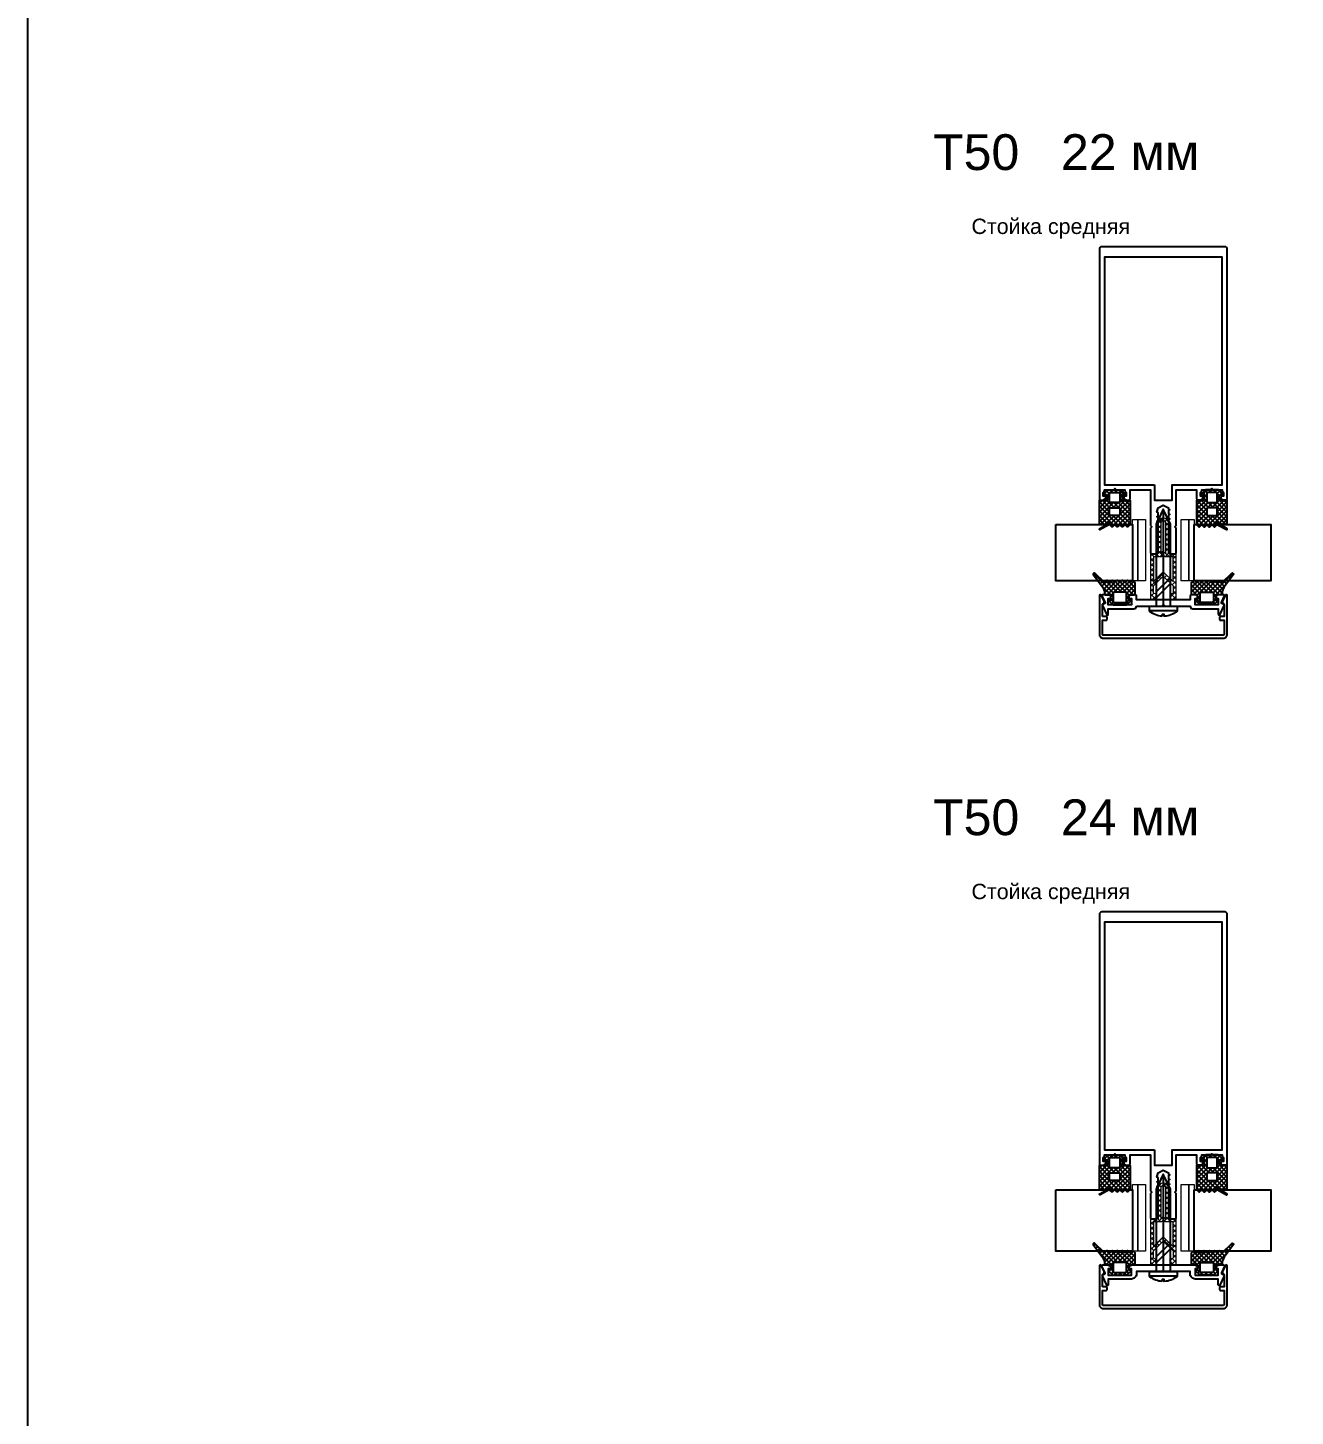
# Model space of a CAD drawing. Header units: millimetres. Extents: x 1744 to 18744, y -2272 to 2782.
# Drawn here: x 12119 to 12614, y 172 to 715 of the extents above; entities that cross this region are included whole.
import ezdxf

# ---------------------------------------------------------------- set-up
doc = ezdxf.new("R2010")
doc.units = ezdxf.units.MM
doc.layers.add('Steklopaket', color=5, linetype='Continuous')
doc.layers.add('подписи', color=7, linetype='Continuous')
for name, color, linetype, lineweight in [('Подкладки', 1, 'Continuous', 20), ('Уплотнители', 1, 'Continuous', 20), ('Штриховка', 1, 'Continuous', 5)]:
    doc.layers.add(name, color=color, linetype=linetype, lineweight=lineweight)
doc.styles.get("Standard").update_dxf_attribs({"font": 'arial.ttf'})

# ---------------------------------------------------------------- blocks, each defined once
blk = doc.blocks.new('КП45548')
at = {"color": 146, "true_color": 0x105689}
blk.add_lwpolyline([(-25, 21.5, 0.414214), (-24.5, 21), (-23.57, 21, 0.116434), (-23.44, 21.03), (-22.67, 21.42, 0.284079), (-22.5, 21.69), (-22.5, 22.2, 0.414214), (-22.8, 22.5), (-23.5, 22.5), (-23.5, 24), (-23.09, 24.41, 0.198912), (-23, 24.62), (-23, 25), (-19.44, 25, 0.284079), (-19.17, 25.17), (-19, 25.5), (-18.83, 25.17, 0.284079), (-18.56, 25), (-15, 25), (-15, 24.62, 0.198912), (-14.91, 24.41), (-14.5, 24), (-14.5, 22.5), (-15.2, 22.5, 0.414214), (-15.5, 22.2), (-15.5, 21.69, 0.284079), (-15.33, 21.42), (-14.56, 21.03, 0.116434), (-14.43, 21), (-13.5, 21, 0.414214), (-13, 21.5), (-13, 25), (-5, 25), (-5, 11.12, 0.198912), (-4.91, 10.91), (-4.5, 10.5), (-4.91, 10.09, 0.198912), (-5, 9.88), (-5, 0.5, 0.414214), (-4.5, 0), (-3.12, 0, 0.198912), (-2.91, 0.09), (-2.09, 0.91, 0.198912), (-2, 1.12), (-2, 1.46, 0.284079), (-2.17, 1.73), (-2.5, 1.9), (-2.17, 2.07, 0.284079), (-2, 2.34), (-2, 3.26, 0.284079), (-2.17, 3.53), (-2.5, 3.7), (-2.17, 3.87, 0.284079), (-2, 4.14), (-2, 5.06, 0.284079), (-2.17, 5.33), (-2.5, 5.5), (-2.17, 5.67, 0.284079), (-2, 5.94), (-2, 6.86, 0.284079), (-2.17, 7.13), (-2.5, 7.3), (-2.17, 7.47, 0.284079), (-2, 7.74), (-2, 8.66, 0.284079), (-2.17, 8.93), (-2.5, 9.1), (-2.17, 9.27, 0.284079), (-2, 9.54), (-2, 10.46, 0.284079), (-2.17, 10.73), (-2.5, 10.9), (-2.17, 11.07, 0.284079), (-2, 11.34), (-2, 12.26, 0.284079), (-2.17, 12.53), (-2.5, 12.7), (-2.17, 12.87, 0.284079), (-2, 13.14), (-2, 14.06, 0.284079), (-2.17, 14.33), (-2.5, 14.5), (-2.17, 14.67, 0.284079), (-2, 14.94), (-2, 15.86, 0.284079), (-2.17, 16.13), (-2.5, 16.3), (-2, 18), (0, 19), (2, 18), (2, 17.64, 0.284079), (2.17, 17.37), (2.5, 17.2), (2.17, 17.03, 0.284079), (2, 16.76), (2, 15.84, 0.284079), (2.17, 15.57), (2.5, 15.4), (2.17, 15.23, 0.284079), (2, 14.96), (2, 14.04, 0.284079), (2.17, 13.77), (2.5, 13.6), (2.17, 13.43, 0.284079), (2, 13.16), (2, 12.24, 0.284079), (2.17, 11.97), (2.5, 11.8), (2.17, 11.63, 0.284079), (2, 11.36), (2, 10.44, 0.284079), (2.17, 10.17), (2.5, 10), (2.17, 9.83, 0.284079), (2, 9.56), (2, 8.64, 0.284079), (2.17, 8.37), (2.5, 8.2), (2.17, 8.03, 0.284079), (2, 7.76), (2, 6.84, 0.284079), (2.17, 6.57), (2.5, 6.4), (2.17, 6.23, 0.284079), (2, 5.96), (2, 5.04, 0.284079), (2.17, 4.77), (2.5, 4.6), (2.17, 4.43, 0.284079), (2, 4.16), (2, 3.24, 0.284079), (2.17, 2.97), (2.5, 2.8), (2.17, 2.63, 0.284079), (2, 2.36), (2, 1.12, 0.198912), (2.09, 0.91), (2.91, 0.09, 0.198912), (3.12, 0), (4.5, 0, 0.414214), (5, 0.5), (5, 9.88, 0.198912), (4.91, 10.09), (4.5, 10.5), (4.91, 10.91, 0.198912), (5, 11.12), (5, 25), (13, 25), (13, 21.5, 0.414214), (13.5, 21), (14.43, 21, 0.116434), (14.56, 21.03), (15.33, 21.42, 0.284079), (15.5, 21.69), (15.5, 22.2, 0.414214), (15.2, 22.5), (14.5, 22.5), (14.5, 24), (14.91, 24.41, 0.198912), (15, 24.62), (15, 25), (18.56, 25, 0.284079), (18.83, 25.17), (19, 25.5), (19.17, 25.17, 0.284079), (19.44, 25), (23, 25), (23, 24.62, 0.198912), (23.09, 24.41), (23.5, 24), (23.5, 22.5), (22.8, 22.5, 0.414214), (22.5, 22.2), (22.5, 21.69, 0.284079), (22.67, 21.42), (23.44, 21.03, 0.116434), (23.57, 21), (24.5, 21, 0.414214), (25, 21.5), (25, 119, 0.414214), (24, 120), (-24, 120, 0.414214), (-25, 119)], format="xyb", close=True, dxfattribs=at)
blk.add_lwpolyline([(-3.5, 27), (-3.5, 21), (3.5, 21), (3.5, 27), (23, 27), (23, 116), (-23, 116), (-23, 27)], close=True, dxfattribs=at)
blk = doc.blocks.new('ТПУ-6002')
at = {"true_color": 0xafd9aa}
h = blk.add_hatch(dxfattribs=at)
h.set_pattern_fill('ANSI37', color=9, scale=10, angle=180, style=0)
h.set_pattern_definition([(225, (359.6389, 110.4286), (0.8838835, -0.8838835), []), (315, (359.6389, 110.4286), (0.8838835, 0.8838835), [])])
edge = h.paths.add_edge_path(flags=16)
edge.add_line((1.75, -1), (-1.75, -1))
edge.add_arc((-1.75, -1.25), 0.25, 90, 180)
edge.add_line((-2, -1.25), (-2, -4.75))
edge.add_arc((-1.75, -4.75), 0.25, 180, 270)
edge.add_line((-1.75, -5), (1.75, -5))
edge.add_arc((1.75, -4.75), 0.25, 270, 360)
edge.add_line((2, -4.75), (2, -1.25))
edge.add_arc((1.75, -1.25), 0.25, 0, 90)
edge = h.paths.add_edge_path()
edge.add_line((2.37, -12.66), (4.04, -13.57))
edge.add_arc((4.16, -13.35), 0.25, 241.5196, 270)
edge.add_line((4.16, -13.6), (5.75, -13.6))
edge.add_arc((5.75, -13.35), 0.25, 270, 360)
edge.add_line((6, -13.35), (6, -4.25))
edge.add_arc((5.75, -4.25), 0.25, 0, 90)
edge.add_line((5.75, -4), (3.25, -4))
edge.add_arc((3.25, -3.75), 0.25, 180, 270, ccw=False)
edge.add_line((3, -3.75), (3, -2.25))
edge.add_arc((3.25, -2.25), 0.25, 90, 180, ccw=False)
edge.add_line((3.25, -2), (3.9, -2))
edge.add_arc((3.9, -1.75), 0.25, 270, 405.0646)
edge.add_line((4.08, -1.57), (2.57, -0.07))
edge.add_arc((2.4, -0.25), 0.25, 45.0646, 90)
edge.add_line((2.4, 0), (-2.4, 0))
edge.add_arc((-2.4, -0.25), 0.25, 90, 134.9354)
edge.add_line((-2.57, -0.07), (-4.08, -1.57))
edge.add_arc((-3.9, -1.75), 0.25, 134.9354, 270)
edge.add_line((-3.9, -2), (-3.25, -2))
edge.add_arc((-3.25, -2.25), 0.25, 0, 90, ccw=False)
edge.add_line((-3, -2.25), (-3, -3.75))
edge.add_arc((-3.25, -3.75), 0.25, -90, 0, ccw=False)
edge.add_line((-3.25, -4), (-5.75, -4))
edge.add_arc((-5.75, -4.25), 0.25, 90, 180)
edge.add_line((-6, -4.25), (-6, -13.5))
edge.add_arc((-5.75, -13.5), 0.25, 180, 225)
edge.add_line((-5.93, -13.67), (-5.18, -14.42))
edge.add_arc((-5, -14.25), 0.25, 225, 315)
edge.add_line((-4.82, -14.42), (-4.18, -13.78))
edge.add_arc((-4, -13.95), 0.25, 45, 135, ccw=False)
edge.add_line((-3.82, -13.78), (-3.18, -14.42))
edge.add_arc((-3, -14.25), 0.25, 225, 315)
edge.add_line((-2.82, -14.42), (-2.18, -13.78))
edge.add_arc((-2, -13.95), 0.25, 45, 135, ccw=False)
edge.add_line((-1.82, -13.78), (-1.18, -14.42))
edge.add_arc((-1, -14.25), 0.25, 225, 315)
edge.add_line((-0.82, -14.42), (-0.18, -13.78))
edge.add_arc((0, -13.95), 0.25, 45, 135, ccw=False)
edge.add_line((0.18, -13.78), (0.82, -14.42))
edge.add_arc((1, -14.25), 0.25, 225, 315)
edge.add_line((1.18, -14.42), (1.87, -13.73))
edge.add_arc((2.04, -13.91), 0.25, 61.5196, 135, ccw=False)
edge.add_line((2.16, -13.69), (5.63, -15.57))
edge.add_arc((5.75, -15.35), 0.25, 241.5196, 421.5196)
edge.add_line((5.87, -15.13), (2.13, -13.1))
edge.add_arc((2.25, -12.88), 0.25, 61.5196, 241.5196, ccw=False)
edge = h.paths.add_edge_path(flags=16)
edge.add_line((1.75, -7), (-1.75, -7))
edge.add_arc((-1.75, -7.25), 0.25, 90, 180)
edge.add_line((-2, -7.25), (-2, -9.75))
edge.add_arc((-1.75, -9.75), 0.25, 180, 270)
edge.add_line((-1.75, -10), (1.75, -10))
edge.add_arc((1.75, -9.75), 0.25, 270, 360)
edge.add_line((2, -9.75), (2, -7.25))
edge.add_arc((1.75, -7.25), 0.25, 0, 90)
at = {"color": 9, "true_color": 0xafd9aa}
for points in [[(2.37, -12.66), (4.04, -13.57, 0.124913), (4.16, -13.6), (5.75, -13.6, 0.414214), (6, -13.35), (6, -4.25, 0.414214), (5.75, -4), (3.25, -4, -0.414214), (3, -3.75), (3, -2.25, -0.414214), (3.25, -2), (3.9, -2, 0.668587), (4.08, -1.57), (2.57, -0.07, 0.198619), (2.4, 0), (-2.4, 0, 0.198619), (-2.57, -0.07), (-4.08, -1.57, 0.668587), (-3.9, -2), (-3.25, -2, -0.414214), (-3, -2.25), (-3, -3.75, -0.414214), (-3.25, -4), (-5.75, -4, 0.414214), (-6, -4.25), (-6, -13.5, 0.198912), (-5.93, -13.67), (-5.18, -14.42, 0.414214), (-4.82, -14.42), (-4.18, -13.78, -0.414214), (-3.82, -13.78), (-3.18, -14.42, 0.414214), (-2.82, -14.42), (-2.18, -13.78, -0.414214), (-1.82, -13.78), (-1.18, -14.42, 0.414214), (-0.82, -14.42), (-0.18, -13.78, -0.414214), (0.18, -13.78), (0.82, -14.42, 0.414214), (1.18, -14.42), (1.87, -13.73, -0.332076), (2.16, -13.69), (5.63, -15.57, 1), (5.87, -15.13), (2.13, -13.1, -1)], [(1.75, -1), (-1.75, -1, 0.414214), (-2, -1.25), (-2, -4.75, 0.414214), (-1.75, -5), (1.75, -5, 0.414214), (2, -4.75), (2, -1.25, 0.414214)], [(1.75, -7), (-1.75, -7, 0.414214), (-2, -7.25), (-2, -9.75, 0.414214), (-1.75, -10), (1.75, -10, 0.414214), (2, -9.75), (2, -7.25, 0.414214)]]:
    blk.add_lwpolyline(points, format="xyb", close=True, dxfattribs=at)
blk = doc.blocks.new('КПС 917')
blk.add_lwpolyline([(10.5, 1.08), (0.62, 1.08, 0.198912), (0.41, 0.99), (0, 0.58), (-0.41, 0.99, 0.198912), (-0.62, 1.08), (-10.5, 1.08, 0.414214), (-11.5, 2.08), (-21.5, 2.08), (-21.5, 4.28, 0.414214), (-21.8, 4.58), (-21.83, 4.58, 0.291473), (-22.1, 4.41), (-23.77, 0.83, 0.414214), (-23.63, 0.43), (-22.87, 0.08, -0.414214), (-22.73, -0.32), (-23.97, -2.99, 0.548619), (-23.7, -3.42), (-21.57, -3.42, 0.116434), (-21.44, -3.39), (-20.67, -3, 0.284079), (-20.5, -2.73), (-20.5, -2.22, 0.414214), (-20.8, -1.92), (-21.5, -1.92), (-21.5, 0.58), (-12.5, 0.58), (-12.5, -1.92), (-13.2, -1.92, 0.414214), (-13.5, -2.22), (-13.5, -2.73, 0.284079), (-13.33, -3), (-12.56, -3.39, 0.116434), (-12.43, -3.42), (-11, -3.42, 0.414214), (-10.5, -2.92), (-10.5, -1.42), (10.5, -1.42), (10.5, -2.92, 0.414214), (11, -3.42), (12.43, -3.42, 0.116434), (12.56, -3.39), (13.33, -3, 0.284079), (13.5, -2.73), (13.5, -2.22, 0.414214), (13.2, -1.92), (12.5, -1.92), (12.5, 0.58), (21.5, 0.58), (21.5, -1.92), (20.8, -1.92, 0.414214), (20.5, -2.22), (20.5, -2.73, 0.284079), (20.67, -3), (21.44, -3.39, 0.116434), (21.57, -3.42), (23.7, -3.42, 0.548619), (23.97, -2.99), (22.73, -0.32, -0.414214), (22.87, 0.08), (23.63, 0.43, 0.414214), (23.77, 0.83), (22.1, 4.41, 0.291473), (21.83, 4.58), (21.8, 4.58, 0.414214), (21.5, 4.28), (21.5, 2.08), (11.5, 2.08, 0.414214)], format="xyb", close=True)
blk = doc.blocks.new('ТПУ-007ММ')
at = {"true_color": 0xafd9aa}
h = blk.add_hatch(dxfattribs=at)
h.set_pattern_fill('ANSI37', color=9, scale=10, angle=180, style=0)
h.set_pattern_definition([(225, (-3851.0623, 2334.4012), (0.88388348, -0.88388348), []), (315, (-3851.0623, 2334.4012), (0.88388348, 0.88388348), [])])
edge = h.paths.add_edge_path(flags=16)
edge.add_line((2.1, -1), (-2.1, -1))
edge.add_arc((-2.1, -1.5), 0.5, 90, 180)
edge.add_line((-2.6, -1.5), (-2.6, -4.5))
edge.add_arc((-2.1, -4.5), 0.5, 180, 270)
edge.add_line((-2.1, -5), (2.1, -5))
edge.add_arc((2.1, -4.5), 0.5, 270, 360)
edge.add_line((2.6, -4.5), (2.6, -1.5))
edge.add_arc((2.1, -1.5), 0.5, 0, 90)
edge = h.paths.add_edge_path()
edge.add_arc((-3.85, -2.25), 0.25, 0, 90, ccw=False)
edge.add_line((-3.6, -2.25), (-3.6, -3.75))
edge.add_arc((-3.85, -3.75), 0.25, -90, 0, ccw=False)
edge.add_line((-3.85, -4), (-5.75, -4))
edge.add_arc((-5.75, -4.25), 0.25, 90, 180)
edge.add_line((-6, -4.25), (-6, -8.62))
edge.add_arc((-5.8, -8.62), 0.2, 180, 225)
edge.add_line((-5.94, -8.76), (-5.18, -9.53))
edge.add_arc((-5, -9.35), 0.25, 225, 315)
edge.add_line((-4.82, -9.53), (-4.18, -8.88))
edge.add_arc((-4, -9.06), 0.25, 45, 135, ccw=False)
edge.add_line((-3.82, -8.88), (-3.18, -9.53))
edge.add_arc((-3, -9.35), 0.25, 225, 315)
edge.add_line((-2.82, -9.53), (-2.18, -8.88))
edge.add_arc((-2, -9.06), 0.25, 45, 135, ccw=False)
edge.add_line((-1.82, -8.88), (-1.18, -9.53))
edge.add_arc((-1, -9.35), 0.25, 225, 315)
edge.add_line((-0.82, -9.53), (-0.18, -8.88))
edge.add_arc((0, -9.06), 0.25, 45, 135, ccw=False)
edge.add_line((0.18, -8.88), (0.82, -9.53))
edge.add_arc((1, -9.35), 0.25, 225, 315)
edge.add_line((1.18, -9.53), (1.82, -8.88))
edge.add_arc((2, -9.06), 0.25, 45, 135, ccw=False)
edge.add_line((2.18, -8.88), (2.82, -9.53))
edge.add_arc((3, -9.35), 0.25, 225, 315)
edge.add_line((3.18, -9.53), (3.82, -8.88))
edge.add_arc((4, -9.06), 0.25, 45, 135, ccw=False)
edge.add_line((4.18, -8.88), (4.82, -9.53))
edge.add_arc((5, -9.35), 0.25, 225, 315)
edge.add_line((5.18, -9.53), (5.82, -8.88))
edge.add_arc((6, -9.06), 0.25, 45, 135, ccw=False)
edge.add_line((6.18, -8.88), (9.82, -12.42))
edge.add_arc((10, -12.25), 0.25, 225, 315)
edge.add_line((10.18, -12.42), (10.39, -12.21))
edge.add_arc((10.21, -12.04), 0.25, 315, 380.2249)
edge.add_line((10.44, -11.95), (6.8, -7.06))
edge.add_arc((10, -4.67), 4, 180, 216.7605, ccw=False)
edge.add_line((6, -4.67), (6, -4.3))
edge.add_arc((5.7, -4.3), 0.3, 360, 450)
edge.add_line((5.7, -4), (3.85, -4))
edge.add_arc((3.85, -3.75), 0.25, 180, 270, ccw=False)
edge.add_line((3.6, -3.75), (3.6, -2.25))
edge.add_arc((3.85, -2.25), 0.25, 90, 180, ccw=False)
edge.add_line((3.85, -2), (4.1, -2))
edge.add_arc((4.1, -1.75), 0.25, 270, 405.0646)
edge.add_line((4.28, -1.57), (2.57, -0.07))
edge.add_arc((2.4, -0.25), 0.25, 45.0646, 90)
edge.add_line((2.4, 0), (-2.4, 0))
edge.add_arc((-2.4, -0.25), 0.25, 90, 134.9354)
edge.add_line((-2.57, -0.07), (-4.28, -1.57))
edge.add_arc((-4.1, -1.75), 0.25, 134.9354, 270)
edge.add_line((-4.1, -2), (-3.85, -2))
at = {"color": 9, "true_color": 0xafd9aa}
for points in [[(-3.85, -2, -0.414214), (-3.6, -2.25), (-3.6, -3.75, -0.414214), (-3.85, -4), (-5.75, -4, 0.414214), (-6, -4.25), (-6, -8.62, 0.198912), (-5.94, -8.76), (-5.18, -9.53, 0.414214), (-4.82, -9.53), (-4.18, -8.88, -0.414214), (-3.82, -8.88), (-3.18, -9.53, 0.414214), (-2.82, -9.53), (-2.18, -8.88, -0.414214), (-1.82, -8.88), (-1.18, -9.53, 0.414214), (-0.82, -9.53), (-0.18, -8.88, -0.414214), (0.18, -8.88), (0.82, -9.53, 0.414214), (1.18, -9.53), (1.82, -8.88, -0.414214), (2.18, -8.88), (2.82, -9.53, 0.414214), (3.18, -9.53), (3.82, -8.88, -0.414214), (4.18, -8.88), (4.82, -9.53, 0.414214), (5.18, -9.53), (5.82, -8.88, -0.414214), (6.18, -8.88), (9.82, -12.42, 0.414214), (10.18, -12.42), (10.39, -12.21, 0.292538), (10.44, -11.95), (6.8, -7.06, -0.161788), (6, -4.67), (6, -4.3, 0.414214), (5.7, -4), (3.85, -4, -0.414214), (3.6, -3.75), (3.6, -2.25, -0.414214), (3.85, -2), (4.1, -2, 0.668587), (4.28, -1.57), (2.57, -0.07, 0.198619), (2.4, 0), (-2.4, 0, 0.198619), (-2.57, -0.07), (-4.28, -1.57, 0.668587), (-4.1, -2)], [(2.1, -1), (-2.1, -1, 0.414214), (-2.6, -1.5), (-2.6, -4.5, 0.414214), (-2.1, -5), (2.1, -5, 0.414214), (2.6, -4.5), (2.6, -1.5, 0.414214)]]:
    blk.add_lwpolyline(points, format="xyb", close=True, dxfattribs=at)
blk = doc.blocks.new('КП45310')
at = {"color": 0}
blk.add_lwpolyline([(23.8, -4.26), (23.8, -8.78, -0.279739), (23.48, -9.31, 0.401559), (23.17, -10.23), (24.24, -12.52, 0.802585), (25, -12.36), (25, 2.74, 0.414214), (23.5, 4.24), (-23.5, 4.24, 0.414214), (-25, 2.74), (-25, -12.36, 0.802585), (-24.24, -12.52), (-23.17, -10.23, 0.401559), (-23.48, -9.31, -0.279739), (-23.8, -8.78), (-23.8, -4.26), (-22.3, -4.26, 0.414214), (-22, -3.96), (-22, -3.06, 0.414214), (-22.3, -2.76), (-23.8, -2.76), (-23.8, 2.74, -0.414214), (-23.5, 3.04), (23.5, 3.04, -0.414214), (23.8, 2.74), (23.8, -2.76), (22.3, -2.76, 0.414214), (22, -3.06), (22, -3.96, 0.414214), (22.3, -4.26)], format="xyb", close=True, dxfattribs=at)
blk = doc.blocks.new('ВС 5.5х38 А2 DIN7981')
for p, q in [((0, 38), (0, 0)), ((-5.4, -1.69), (5.4, -1.69))]:
    blk.add_line(p, q)
for points in [[(2.75, 0), (2.75, 32.1), (0, 38), (-2.75, 32.1), (-2.75, 0)], [(-2.75, 3.33), (2.75, 8.83), (2.75, 11.12), (-2.75, 5.62)]]:
    blk.add_lwpolyline(points, close=True)
blk.add_lwpolyline([(-0.39, -3.94, -0.161849), (-5.22, -2.08, -0.223888), (-5.4, -1.69), (-5.4, 0), (5.4, 0), (5.4, -1.69, -0.223888), (5.22, -2.08, -0.161849), (0.39, -3.94), (0.39, -3.24), (-0.39, -3.24)], format="xyb", close=True)
blk = doc.blocks.new('Т50-01')
at = {"layer": 'Штриховка', "lineweight": 5}
h = blk.add_hatch(dxfattribs=at)
h.set_pattern_fill('ANSI37', color=256, scale=11.2, angle=90, style=0)
h.set_pattern_definition([(135, (-7160.1142, 3974.9053), (-0.9899495, -0.9899495), []), (225, (-7160.1142, 3974.9053), (0.9899495, -0.9899495), [])])
h.paths.add_polyline_path([(-13.2, -0.7), (-12.5, 0), (-13.2, 0.7), (-13.2, 3.8), (-22.8, 3.8), (-19, 0), (-22.8, -3.8), (-13.2, -3.8)], flags=16)
edge = h.paths.add_edge_path()
edge.add_line((-12, -4.7), (-12, -2.25))
edge.add_arc((-11.75, -2.25), 0.25, 90, 180, ccw=False)
edge.add_line((-11.75, -2), (-5.2, -2))
edge.add_arc((-5, -1.85), 0.25, 216.8699, 323.1301)
edge.add_line((-4.8, -2), (0, -2))
edge.add_arc((0, 0), 2, 270, 450)
edge.add_line((0, 2), (-4.8, 2))
edge.add_arc((-5, 1.85), 0.25, 36.8699, 143.1301)
edge.add_line((-5.2, 2), (-11.75, 2))
edge.add_arc((-11.75, 2.25), 0.25, 180, 270, ccw=False)
edge.add_line((-12, 2.25), (-12, 4.7))
edge.add_arc((-12.3, 4.7), 0.3, 360, 450)
edge.add_line((-12.3, 5), (-29.7, 5))
edge.add_arc((-29.7, 4.7), 0.3, 90, 180)
edge.add_line((-30, 4.7), (-30, 3.75))
edge.add_arc((-28.75, 3.75), 1.25, 180, 350.7182)
edge.add_arc((-27.22, 3.5), 0.3, 90, 170.7182, ccw=False)
edge.add_line((-27.22, 3.8), (-24.5, 3.8))
edge.add_line((-24.5, 3.8), (-20.7, 0))
edge.add_line((-20.7, 0), (-24.5, -3.8))
edge.add_line((-24.5, -3.8), (-27.22, -3.8))
edge.add_arc((-27.22, -3.5), 0.3, 189.2818, 270, ccw=False)
edge.add_arc((-28.75, -3.75), 1.25, 9.2818, 180)
edge.add_line((-30, -3.75), (-30, -4.7))
edge.add_arc((-29.7, -4.7), 0.3, 180, 270)
edge.add_line((-29.7, -5), (-12.3, -5))
edge.add_arc((-12.3, -4.7), 0.3, 270, 360)
edge = h.paths.add_edge_path(flags=16)
edge.add_line((-11, 0), (-12, -1))
edge.add_line((-12, -1), (0, -1))
edge.add_arc((0, 0), 1, 270, 450)
edge.add_line((0, 1), (-12, 1))
edge.add_line((-12, 1), (-11, 0))
at = {"layer": 'Уплотнители'}
for points in [[(-12, -4.7), (-12, -2.25, -0.414214), (-11.75, -2), (-5.2, -2, 0.5), (-4.8, -2), (0, -2, 1), (0, 2), (-4.8, 2, 0.5), (-5.2, 2), (-11.75, 2, -0.414214), (-12, 2.25), (-12, 4.7, 0.414214), (-12.3, 5), (-29.7, 5, 0.414214), (-30, 4.7), (-30, 3.75, 0.922113), (-27.52, 3.55, -0.367523), (-27.22, 3.8), (-24.5, 3.8), (-20.7, 0), (-24.5, -3.8), (-27.22, -3.8, -0.367523), (-27.52, -3.55, 0.922113), (-30, -3.75), (-30, -4.7, 0.414214), (-29.7, -5), (-12.3, -5, 0.414214)], [(-11, 0), (-12, -1), (0, -1, 1), (0, 1), (-12, 1), (-11, 0)]]:
    blk.add_lwpolyline(points, format="xyb", close=True, dxfattribs=at)
blk.add_lwpolyline([(-13.2, -0.7), (-12.5, 0), (-13.2, 0.7), (-13.2, 3.8), (-22.8, 3.8), (-19, 0), (-22.8, -3.8), (-13.2, -3.8)], close=True, dxfattribs=at)
blk = doc.blocks.new('КП45313-2')
blk.add_lwpolyline([(-12.43, -2.6, -0.116434), (-12.56, -2.57), (-13.33, -2.18, -0.284079), (-13.5, -1.92), (-13.5, -1.4, -0.414214), (-13.2, -1.1), (-12.5, -1.1), (-12.5, 1.4), (-21.5, 1.4), (-21.5, -1.1), (-20.8, -1.1, -0.414214), (-20.5, -1.4), (-20.5, -1.92, -0.284079), (-20.67, -2.18), (-21.44, -2.57, -0.116434), (-21.57, -2.6), (-23.7, -2.6, -0.548619), (-23.97, -2.17), (-22.73, 0.5, 0.414214), (-22.87, 0.89), (-23.63, 1.25, -0.414214), (-23.77, 1.64), (-22.1, 5.23, -0.291473), (-21.83, 5.4), (-21.8, 5.4, -0.414214), (-21.5, 5.1), (-21.5, 2.9), (-12.5, 2.9, -0.414214), (-10.5, 0.9), (-10.5, -0.1), (-0.44, -0.1, -0.284079), (-0.17, -0.27), (0, -0.6), (0.17, -0.27, -0.284079), (0.44, -0.1), (10.5, -0.1), (10.5, 0.9, -0.414214), (12.5, 2.9), (21.5, 2.9), (21.5, 5.1, -0.414214), (21.8, 5.4), (21.83, 5.4, -0.291473), (22.1, 5.23), (23.77, 1.64, -0.414214), (23.63, 1.25), (22.87, 0.89, 0.414214), (22.73, 0.5), (23.97, -2.17, -0.548619), (23.7, -2.6), (21.57, -2.6, -0.116434), (21.44, -2.57), (20.67, -2.18, -0.284079), (20.5, -1.92), (20.5, -1.4, -0.414214), (20.8, -1.1), (21.5, -1.1), (21.5, 1.4), (12.5, 1.4), (12.5, -1.1), (13.2, -1.1, -0.414214), (13.5, -1.4), (13.5, -1.92, -0.284079), (13.33, -2.18), (12.56, -2.57, -0.116434), (12.43, -2.6)], format="xyb", close=True)

msp = doc.modelspace()

# ---------------------------------------------------------------- linework, layer by layer
msp.add_lwpolyline([(12118.863, 2576.164), (13715.412, 2576.164), (13715.412, -2272.042), (12118.863, -2272.042)], close=True)
at = {"layer": 'Steklopaket'}
for points in [[(12520.696, 520.76), (12550.696, 520.76), (12550.696, 498.76), (12520.696, 498.76)], [(12574.696, 520.76), (12604.696, 520.76), (12604.696, 498.76), (12574.696, 498.76)], [(12520.696, 260.76), (12550.696, 260.76), (12550.696, 236.76), (12520.696, 236.76)], [(12574.696, 260.76), (12604.696, 260.76), (12604.696, 236.76), (12574.696, 236.76)]]:
    msp.add_lwpolyline(points, close=True, dxfattribs=at)
at = {"layer": 'Подкладки'}
for points in [[(12550.696, 522.76), (12552.696, 522.76), (12552.696, 498.76), (12550.696, 498.76)], [(12552.696, 522.76), (12555.696, 522.76), (12555.696, 498.76), (12552.696, 498.76)], [(12569.696, 522.76), (12572.696, 522.76), (12572.696, 498.76), (12569.696, 498.76)], [(12572.696, 522.76), (12574.696, 522.76), (12574.696, 498.76), (12572.696, 498.76)], [(12550.696, 262.76), (12552.696, 262.76), (12552.696, 236.76), (12550.696, 236.76)], [(12552.696, 262.76), (12555.696, 262.76), (12555.696, 236.76), (12552.696, 236.76)], [(12569.696, 262.76), (12572.696, 262.76), (12572.696, 236.76), (12569.696, 236.76)], [(12572.696, 262.76), (12574.696, 262.76), (12574.696, 236.76), (12572.696, 236.76)]]:
    msp.add_lwpolyline(points, close=True, dxfattribs=at)

# ---------------------------------------------------------------- block references
for name, p in [('КП45548', (12562.696, 509.36)), ('ТПУ-6002', (12581.696, 534.36)), ('ВС 5.5х38 А2 DIN7981', (12562.696, 488.859)), ('КП45548', (12562.696, 249.36)), ('ТПУ-6002', (12581.696, 274.36)), ('ВС 5.5х38 А2 DIN7981', (12562.696, 228.861))]:
    msp.add_blockref(name, p)
at = {"xscale": -1}
for p in [(12543.696, 534.36), (12543.696, 274.36)]:
    msp.add_blockref('ТПУ-6002', p, dxfattribs=at)
for name, p, rotation in [('Т50-01', (12562.696, 521.36), 90), ('ТПУ-007ММ', (12545.696, 489.36), 180), ('КП45310', (12562.696, 480.604), 180), ('КПС 917', (12562.696, 489.941), 180), ('Т50-01', (12562.696, 261.36), 90), ('ТПУ-007ММ', (12545.696, 227.36), 180), ('КП45310', (12562.696, 218.604), 180), ('КП45313-2', (12562.696, 228.758), 180)]:
    msp.add_blockref(name, p, dxfattribs=dict(rotation=rotation))
at = {"xscale": -1, "rotation": 180}
for p in [(12579.696, 489.36), (12579.696, 227.36)]:
    msp.add_blockref('ТПУ-007ММ', p, dxfattribs=at)

# ---------------------------------------------------------------- texts
at = {"layer": 'подписи'}
for s, height, p in [('Т50   22 мм', 14, (12472.696, 659.36)), ('Стойка средняя', 6, (12487.696, 634.36)), ('Т50   24 мм', 14, (12472.696, 399.36)), ('Стойка средняя', 6, (12487.696, 374.36))]:
    msp.add_text(s, height=height, dxfattribs=at).set_placement(p)

doc.saveas('drawing.dxf')
